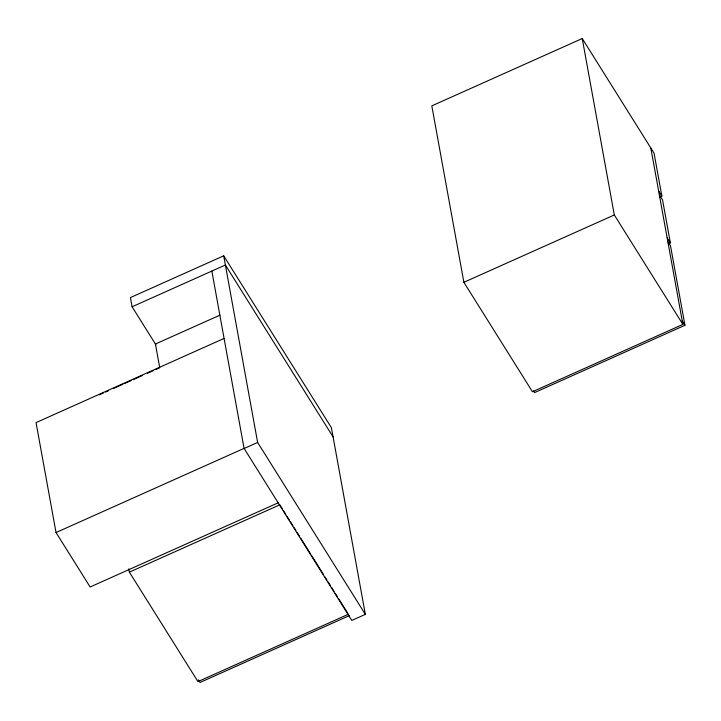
<?xml version="1.0" encoding="UTF-8"?>
<svg xmlns="http://www.w3.org/2000/svg" width="721" height="721" viewBox="0 0 721 721"><rect width="100%" height="100%" fill="white"/><g stroke="black" fill="none" stroke-linecap="round" stroke-linejoin="round"><path stroke-width="1.08" d="M659.814 197.013L661.86 196.103L654.046 153.14L582.244 38.528L431.816 105.879L463.882 282.299L532.449 391.746L682.877 324.405L650.82 147.985M278.171 502.807L90.134 586.993L56.031 532.549L244.068 448.372L351.803 620.439L365.34 614.373L331.417 427.724L223.708 255.811L130.42 297.575L132.087 306.785L155.889 344.773M132.087 306.785L225.385 265.013L333.093 436.926M219.842 315.194L155.421 344.025L159.629 367.169M224.087 338.428L36.05 422.605L56.031 532.549M99.363 394.811L103.463 392.972M105.509 392.062L108.574 390.683M113.693 388.394L122.903 384.275M124.949 383.356L131.087 380.607M133.133 379.688L142.343 375.569M147.463 373.28L153.6 370.531M155.646 369.612L159.747 367.782M463.882 282.299L614.31 214.957L582.244 38.528M668.313 243.815L670.359 242.896L662.554 199.933L659.327 194.778M223.708 255.811L257.631 442.46L244.095 448.525L211.848 271.078M348.378 614.256L197.951 681.597L129.383 572.15L279.811 504.808L282.19 508.611M667.826 241.571L670.521 245.87L684.95 325.279L534.522 392.621L533.441 390.899M349.433 615.581L200.023 682.472L198.41 679.885M658.624 190.939L661.86 196.103M667.132 237.741L670.359 242.896M682.255 320.98L684.95 325.279M614.31 214.957L682.877 324.405M257.631 442.46L365.34 614.373M283.389 510.513L285.768 514.325M286.967 516.227L289.346 520.03M290.545 521.932L292.924 525.744M294.123 527.646L295.907 530.503M297.106 532.404L299.485 536.208M300.675 538.118L310.219 553.34M311.409 555.242L323.341 574.286M325.126 577.133L326.919 579.99M328.109 581.892L330.497 585.704M331.687 587.606L334.075 591.409M335.265 593.32L337.653 597.123M338.843 599.025L347.783 613.301M128.78 568.842L129.383 572.15"/></g></svg>
